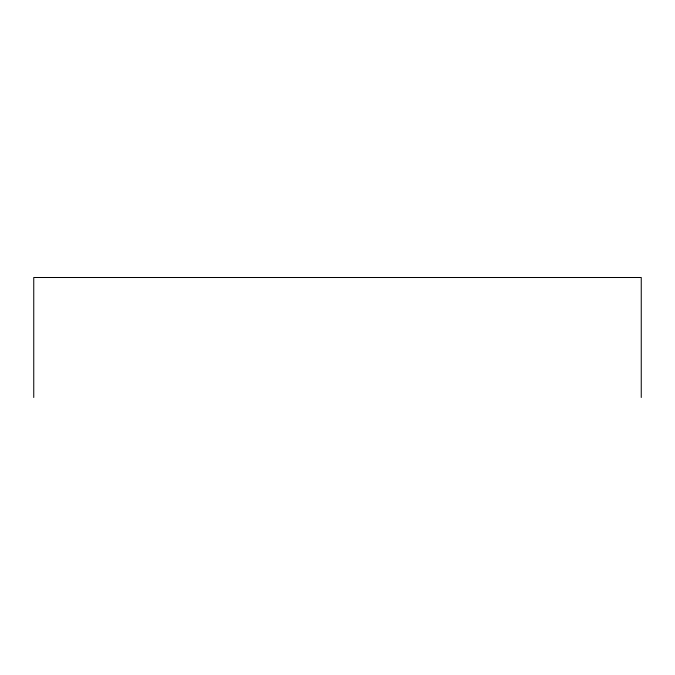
<?xml version="1.0" encoding="UTF-8"?>
<svg xmlns="http://www.w3.org/2000/svg" width="675" height="675" viewBox="0 0 675 675"><rect width="100%" height="100%" fill="white"/><g stroke="black" fill="none" stroke-linecap="round" stroke-linejoin="round"><path stroke-width="1.01" d="M641.25 397.499L641.25 277.501L33.75 277.501L33.75 397.499"/></g></svg>
